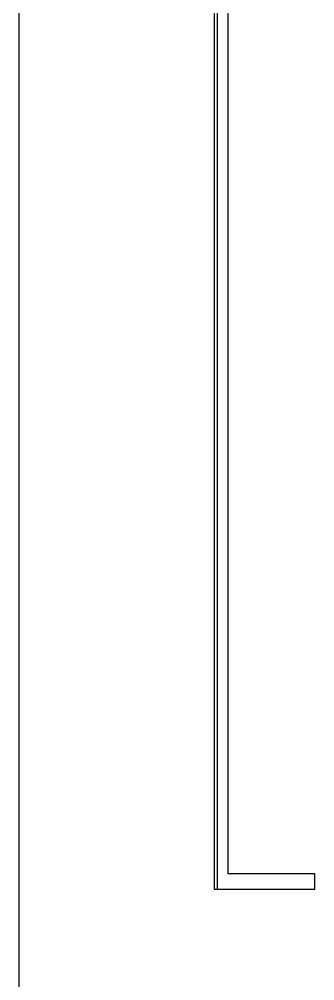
# Model space of a CAD drawing. Header units: millimetres. Extents: x -582 to 3448, y -204 to 2611.
# Drawn here: x 739.25 to 745.06, y 2013.34 to 2032.24 of the extents above; entities that cross this region are included whole.
import ezdxf

# ---------------------------------------------------------------- set-up
doc = ezdxf.new("R2010")
doc.units = ezdxf.units.MM
doc.header["$MEASUREMENT"] = 0
doc.layers.add('Domyslna', color=7, linetype='Continuous', true_color=0x000000)
doc.layers.add('Utwórz2D linie widoczne', color=7, linetype='Continuous', true_color=0x000000)

msp = doc.modelspace()

# ---------------------------------------------------------------- linework, layer by layer
at = {"layer": 'Domyslna'}
msp.add_line((739.245, 1296.736), (739.245, 2059.136), dxfattribs=at)
at = {"layer": 'Utwórz2D linie widoczne'}
for p, q in [((743.082, 2049.136), (743.082, 2015.136)), ((743.142, 2049.136), (743.142, 2015.136)), ((743.357, 2015.439), (743.357, 2048.832)), ((745.063, 2015.439), (743.357, 2015.439)), ((745.063, 2015.136), (745.063, 2015.439)), ((743.082, 2015.136), (743.142, 2015.136)), ((743.142, 2015.136), (745.063, 2015.136))]:
    msp.add_line(p, q, dxfattribs=at)

doc.saveas('drawing.dxf')
